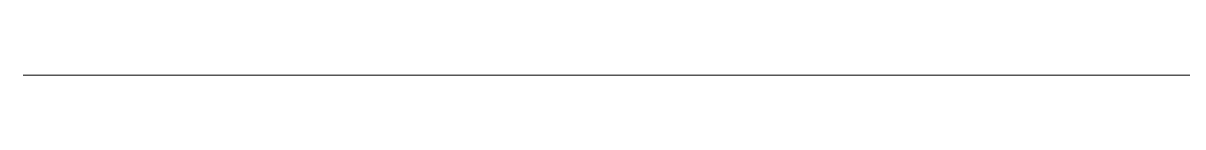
# Model space of a CAD drawing. Header units: metres. Extents: x 0 to 105485, y 0 to 425721.
# Drawn here: x 104954.31 to 104955.278, y 425444.9 to 425444.9 of the extents above; entities that cross this region are included whole.
import ezdxf

# ---------------------------------------------------------------- set-up
doc = ezdxf.new("R2010")
doc.units = ezdxf.units.M
doc.header["$MEASUREMENT"] = 0
doc.layers.add('B-XX-MO-ONDERZOEK_SONDERING-G', color=90, linetype='Continuous', lineweight=18)

msp = doc.modelspace()

# ---------------------------------------------------------------- linework, layer by layer
at = {"layer": 'B-XX-MO-ONDERZOEK_SONDERING-G', "color": 0, "true_color": 0x285cd6}
for points in [[(104955.285, 425444.9, -7.077), (104955.035, 425444.9, -7.097), (104954.86, 425444.9, -7.117), (104954.735, 425444.9, -7.137), (104954.635, 425444.9, -7.157), (104954.51, 425444.9, -7.177), (104954.46, 425444.9, -7.197), (104954.385, 425444.9, -7.217), (104954.335, 425444.9, -7.237), (104954.31, 425444.9, -7.257), (104954.36, 425444.9, -7.277), (104954.36, 425444.9, -7.297), (104954.485, 425444.9, -7.317), (104954.61, 425444.9, -7.337), (104954.66, 425444.9, -7.357), (104954.735, 425444.9, -7.377), (104954.835, 425444.9, -7.397), (104954.86, 425444.9, -7.417), (104954.885, 425444.9, -7.437), (104954.835, 425444.9, -7.457), (104954.835, 425444.9, -7.477), (104954.81, 425444.9, -7.497), (104954.785, 425444.9, -7.517), (104954.735, 425444.9, -7.537), (104954.685, 425444.9, -7.557), (104954.71, 425444.9, -7.577), (104954.76, 425444.9, -7.597), (104954.76, 425444.9, -7.617), (104954.81, 425444.9, -7.637), (104954.835, 425444.9, -7.657), (104954.835, 425444.9, -7.677), (104954.81, 425444.9, -7.697), (104954.81, 425444.9, -7.717), (104954.785, 425444.9, -7.737), (104954.785, 425444.9, -7.757), (104954.76, 425444.9, -7.777), (104954.735, 425444.9, -7.797), (104954.71, 425444.9, -7.817), (104954.685, 425444.9, -7.837), (104954.685, 425444.9, -7.857), (104954.685, 425444.9, -7.877), (104954.71, 425444.9, -7.897), (104954.685, 425444.9, -7.917), (104954.71, 425444.9, -7.937), (104954.735, 425444.9, -7.957), (104954.76, 425444.9, -7.977), (104954.735, 425444.9, -7.997), (104954.71, 425444.9, -8.017), (104954.71, 425444.9, -8.037), (104954.71, 425444.9, -8.057), (104954.71, 425444.9, -8.077), (104954.735, 425444.9, -8.097), (104954.76, 425444.9, -8.117), (104954.785, 425444.9, -8.137), (104954.76, 425444.9, -8.157), (104954.835, 425444.9, -8.177), (104954.91, 425444.9, -8.197), (104954.96, 425444.9, -8.217), (104954.985, 425444.9, -8.237), (104954.935, 425444.9, -8.257), (104954.885, 425444.9, -8.277), (104954.86, 425444.9, -8.297), (104954.86, 425444.9, -8.317), (104954.885, 425444.9, -8.337), (104954.885, 425444.9, -8.357), (104954.86, 425444.9, -8.377), (104954.86, 425444.9, -8.397), (104954.86, 425444.9, -8.417), (104954.885, 425444.9, -8.437), (104954.91, 425444.9, -8.457), (104954.935, 425444.9, -8.477), (104954.935, 425444.9, -8.497), (104954.96, 425444.9, -8.517), (104955.06, 425444.9, -8.537), (104955.11, 425444.9, -8.557), (104955.135, 425444.9, -8.577), (104955.16, 425444.9, -8.597), (104955.135, 425444.9, -8.617), (104955.135, 425444.9, -8.637), (104955.16, 425444.9, -8.657), (104955.135, 425444.9, -8.677), (104955.11, 425444.9, -8.697), (104955.085, 425444.9, -8.717), (104955.11, 425444.9, -8.737), (104955.16, 425444.9, -8.757), (104955.16, 425444.9, -8.777), (104955.16, 425444.9, -8.797), (104955.16, 425444.9, -8.817), (104955.185, 425444.9, -8.837), (104955.185, 425444.9, -8.857), (104955.16, 425444.9, -8.877), (104955.135, 425444.9, -8.897), (104955.135, 425444.9, -8.917), (104955.135, 425444.9, -8.937), (104955.16, 425444.9, -8.957), (104955.185, 425444.9, -8.977), (104955.185, 425444.9, -8.997), (104955.21, 425444.9, -9.017), (104955.26, 425444.9, -9.037), (104955.26, 425444.9, -9.057), (104955.285, 425444.9, -9.077)], [(104955.385, 425444.9, -32.78), (104955.21, 425444.9, -32.8), (104955.085, 425444.9, -32.819), (104954.91, 425444.9, -32.839), (104954.81, 425444.9, -32.859), (104954.735, 425444.9, -32.879), (104954.735, 425444.9, -32.899), (104954.735, 425444.9, -32.919), (104954.76, 425444.9, -32.939), (104954.81, 425444.9, -32.959), (104954.86, 425444.9, -32.979), (104954.885, 425444.9, -32.999), (104954.885, 425444.9, -33.019), (104954.81, 425444.9, -33.039), (104954.71, 425444.9, -33.059), (104954.61, 425444.9, -33.078), (104954.56, 425444.9, -33.098), (104954.535, 425444.9, -33.118), (104954.585, 425444.9, -33.138), (104954.66, 425444.9, -33.158), (104954.735, 425444.9, -33.178), (104954.885, 425444.9, -33.198), (104954.985, 425444.9, -33.218), (104955.035, 425444.9, -33.238), (104955.11, 425444.9, -33.258), (104955.185, 425444.9, -33.278), (104955.21, 425444.9, -33.298), (104955.235, 425444.9, -33.318), (104955.31, 425444.9, -33.337)], [(104955.335, 425444.9, -32.381), (104955.26, 425444.9, -32.401), (104955.26, 425444.9, -32.421), (104955.235, 425444.9, -32.441), (104955.235, 425444.9, -32.461), (104955.21, 425444.9, -32.481), (104955.11, 425444.9, -32.501), (104955.06, 425444.9, -32.521), (104954.985, 425444.9, -32.541), (104954.985, 425444.9, -32.561), (104954.86, 425444.9, -32.58), (104954.81, 425444.9, -32.6), (104954.86, 425444.9, -32.62), (104954.91, 425444.9, -32.64), (104955.01, 425444.9, -32.66), (104955.16, 425444.9, -32.68), (104955.235, 425444.9, -32.7), (104955.285, 425444.9, -32.72)], [(104955.285, 425444.9, -11.976), (104955.235, 425444.9, -11.996), (104955.21, 425444.9, -12.016), (104955.185, 425444.9, -12.036), (104955.185, 425444.9, -12.056), (104955.235, 425444.9, -12.076), (104955.11, 425444.9, -12.096), (104954.935, 425444.9, -12.116), (104954.935, 425444.9, -12.136), (104955.06, 425444.9, -12.156), (104955.16, 425444.9, -12.176), (104955.21, 425444.9, -12.196), (104955.21, 425444.9, -12.216), (104955.21, 425444.9, -12.236), (104955.31, 425444.9, -12.256)], [(104955.41, 425444.9, -30.11), (104955.26, 425444.9, -30.13), (104955.085, 425444.9, -30.15), (104955.01, 425444.9, -30.17), (104955.035, 425444.9, -30.19), (104955.085, 425444.9, -30.21), (104955.185, 425444.9, -30.23), (104955.36, 425444.9, -30.25)], [(104955.41, 425444.9, 0.161), (104955.135, 425444.9, 0.141), (104955.31, 425444.9, 0.121)], [(104955.51, 425444.9, -1.138), (104955.26, 425444.9, -1.158), (104955.235, 425444.9, -1.178), (104955.235, 425444.9, -1.198), (104955.235, 425444.9, -1.218), (104955.235, 425444.9, -1.238), (104955.185, 425444.9, -1.258), (104955.16, 425444.9, -1.278), (104955.185, 425444.9, -1.298), (104955.185, 425444.9, -1.318), (104955.21, 425444.9, -1.338), (104955.235, 425444.9, -1.358), (104955.235, 425444.9, -1.378), (104955.26, 425444.9, -1.398), (104955.26, 425444.9, -1.418), (104955.26, 425444.9, -1.438), (104955.26, 425444.9, -1.458), (104955.26, 425444.9, -1.478), (104955.285, 425444.9, -1.498)], [(104955.285, 425444.9, -0.438), (104955.235, 425444.9, -0.458), (104955.21, 425444.9, -0.478), (104955.185, 425444.9, -0.498), (104955.21, 425444.9, -0.518), (104955.285, 425444.9, -0.538)], [(104955.31, 425444.9, -0.898), (104955.235, 425444.9, -0.918), (104955.335, 425444.9, -0.938)], [(104955.41, 425444.9, -2.818), (104955.26, 425444.9, -2.838), (104955.41, 425444.9, -2.858)], [(104955.285, 425444.9, -9.177), (104955.26, 425444.9, -9.197), (104955.285, 425444.9, -9.217)], [(104955.285, 425444.9, -9.297), (104955.26, 425444.9, -9.317), (104955.285, 425444.9, -9.337)]]:
    msp.add_polyline3d(points, dxfattribs=at)

doc.saveas('drawing.dxf')
